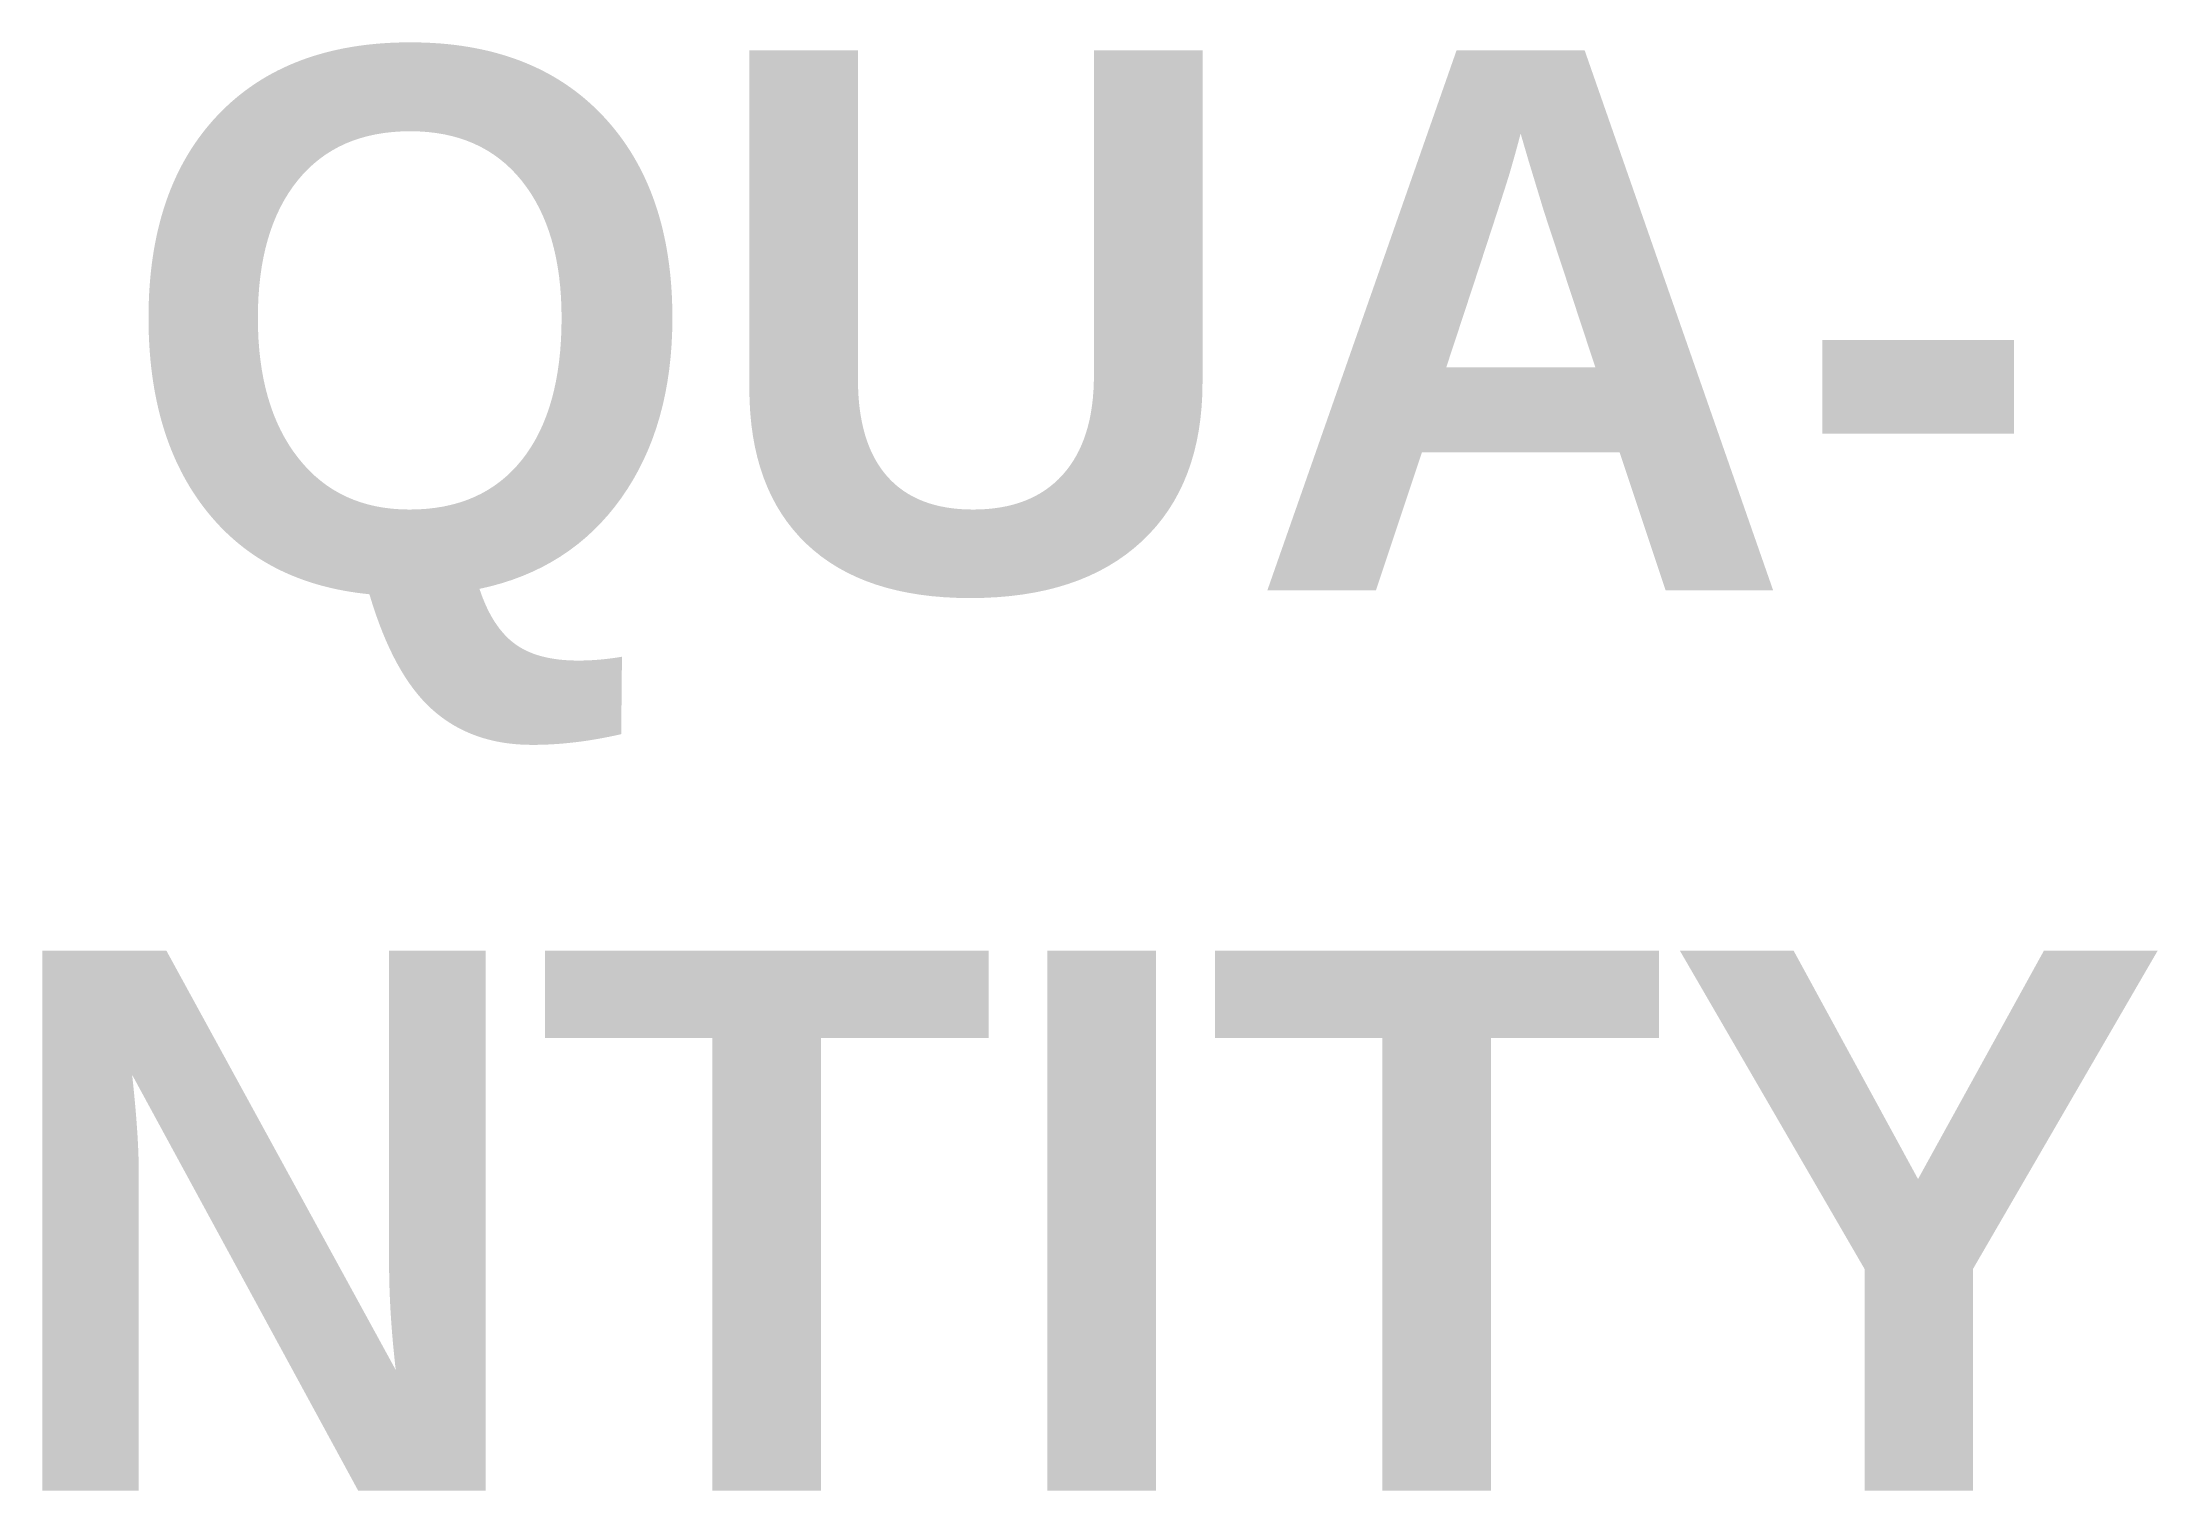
# Model space of a CAD drawing. Header units: inches. Extents: x 0.122 to 0.376, y 0.843 to 1.018.
import ezdxf

# ---------------------------------------------------------------- set-up
doc = ezdxf.new("R2010")
doc.units = ezdxf.units.IN
doc.header["$MEASUREMENT"] = 0
doc.layers.add('Frame-1', color=7, linetype='Continuous')
doc.styles.add('textstyle11', font='')
doc.styles.get('textstyle11').set_extended_font_data('Swis721 BT')

msp = doc.modelspace()

# ---------------------------------------------------------------- texts
at = {"layer": 'Frame-1', "insert": (0.24672, 0.93), "char_height": 0.065, "width": 0.2236, "attachment_point": 5, "style": 'textstyle11'}
msp.add_mtext('{\\fArial|b1|i0|c0|p34;QUA- NTITY}', dxfattribs=at)

doc.saveas('drawing.dxf')
